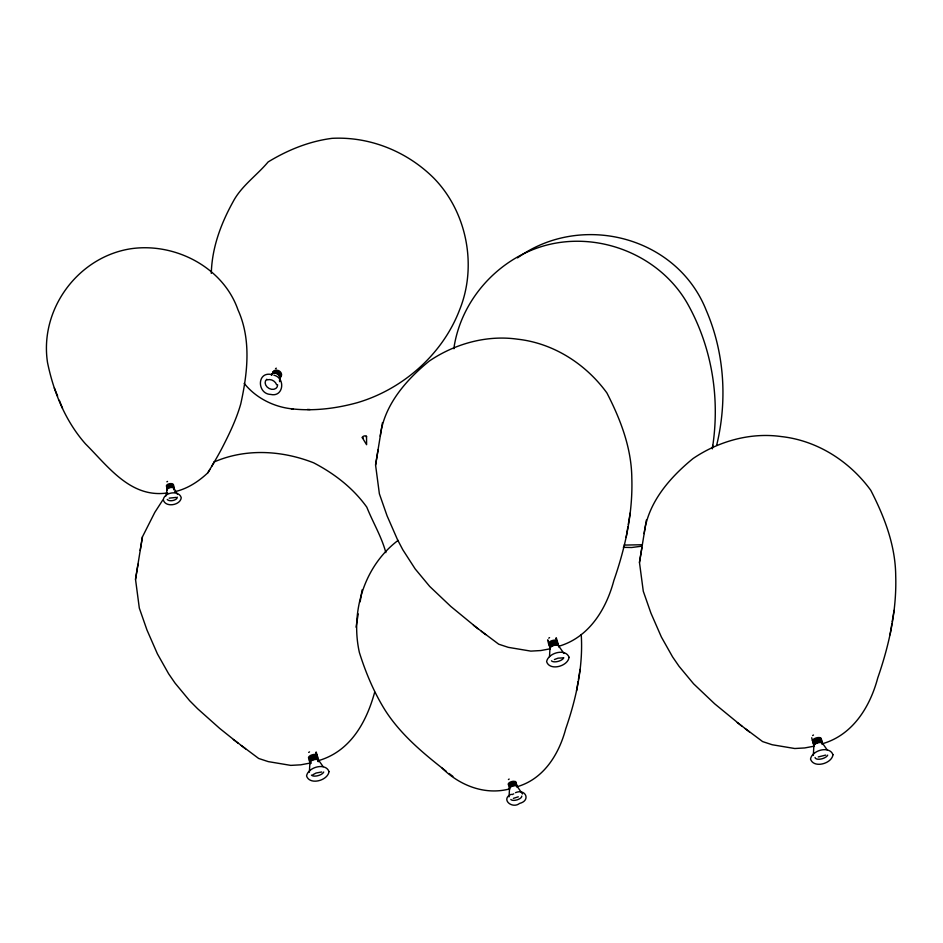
<?xml version="1.0" encoding="UTF-8"?>
<svg xmlns="http://www.w3.org/2000/svg" width="943" height="943" viewBox="0 0 943 943"><rect width="100%" height="100%" fill="white"/><g stroke="black" fill="none" stroke-linecap="round" stroke-linejoin="round"><path stroke-width="1.41" d="M279.599 381.679L279.765 377.683M309.375 772.293L309.905 762.793M509.055 796.847L509.503 788.654M549.51 656.658L549.958 648.513M813.337 755.414L813.856 745.913M712.413 448.125C720.299 398.394 712.012 346.847 687.058 302.856C659.004 254.563 598.121 230.729 544.559 245.675C498.611 258.653 462.046 298.86 454.231 346.057L453.937 348.733M517.365 786.639C543.828 778.906 559.034 754.105 565.729 728.845C576.161 698.633 583.304 666.642 581.23 634.533M559.27 646.12C589.151 637.197 606.255 609.131 613.846 580.558C625.244 547.765 632.918 513.192 631.822 478.325C631.527 447.996 620.577 419.541 606.891 392.925C585.768 363.892 553.352 343.087 517.342 339.162C486.612 334.8 454.644 343.83 429.159 361.134C405.82 380.241 384.037 405.172 380.241 436.196M823.168 743.508C853.05 734.597 870.153 706.531 877.744 677.958C889.143 645.165 896.817 610.581 895.709 575.713C895.426 545.396 884.475 516.941 870.79 490.325C849.667 461.292 817.251 440.487 781.24 436.562C750.51 432.2 718.542 441.23 693.058 458.534C669.719 477.629 647.935 502.572 644.14 533.597M211.303 273.387C211.927 247.926 220.768 224.021 232.968 201.943C241.208 186.077 256.791 175.504 268.118 161.96C287.756 149.984 309.151 141.297 332.066 138.338C369.809 136.37 406.94 151.458 433.65 177.956C466.938 211.821 477.441 265.914 459.606 309.811C442.597 354.438 402.673 389.412 357.091 402.744C335.661 408.602 313.418 411.325 291.246 408.779C273.187 406.692 255.529 397.663 244.178 383.353M712.319 448.868L712.719 445.344M238.037 743.096L219.625 728.35L197.665 708.771L189.626 700.684L175.092 683.168L168.632 673.785L157.422 653.888L146.978 630.018L139.316 608.105L135.521 579.332L142.417 536.897L154.817 512.355L162.479 500.497M478.089 628.828L450.754 606.396L429.69 586.416L415.144 568.888L402.791 549.734L397.474 539.608L387.043 515.75L379.381 493.826L375.573 465.052L382.469 422.617M446.263 771.327C423.584 753.563 400.869 734.833 385.18 710.327C373.97 692.386 365.731 672.665 359.389 652.521C350.254 611.807 364.269 565.894 398.111 540.374M741.988 726.216L714.653 703.796L693.588 683.805L679.043 666.288L672.583 656.906L661.373 637.008L650.941 613.15L643.279 591.226L639.472 562.452L646.368 520.017M140.177 550.464L142.417 536.897M135.521 579.332L138.008 564.22M375.573 465.052L378.06 449.941M356.041 627.201L358.234 613.905M360.143 601.811L362.112 589.858M576.538 690.924L578.13 681.365M578.413 679.502L580.098 669.4M626.14 537.463L627.944 526.595M628.274 524.485L630.183 513.004M639.472 562.452L641.959 547.341M890.039 634.863L891.842 623.995M892.172 621.885L894.07 610.404M165.956 495.947L167.135 489.441M716.645 445.308C727.501 400.622 724.507 352.694 706.236 310.318C676.862 236.221 580.982 212.057 517.53 257.875M374.689 692.162C366.426 722.326 350.218 751.724 317.909 760.801M174.726 491.692C187.303 488.91 198.619 481.531 207.873 472.761C212.894 464.404 217.904 456.035 222.395 447.395C229.573 433.391 236.445 419.116 240.748 403.946C247.561 373.157 251.439 339.551 237.99 309.87C223.031 266.869 174.49 242.221 130.547 248.799C77.762 257.168 39.37 309.457 47.515 362.525C53.574 391.993 65.397 421.167 85.495 443.894C108.48 466.797 130.712 498.493 167.677 492.918M211.68 466.349L213.92 462.612M207.873 472.761L209.876 469.425M315.705 753.127L316.176 751.995L317.32 755.614A4.562 2.027 -15.9 0 0 312.109 754.836A4.562 2.027 -15.9 0 0 308.691 758.302M555.769 638.859L556.229 637.716L557.384 641.334M279.387 380.147L280.154 379.357M308.667 752.42L309.528 751.889M312.84 774.745L316.07 773.036L321.74 771.975M548.732 638.152L549.58 637.609M508.418 779.531L509.173 779.059M511.247 794.265C500.261 799.051 512.143 809.4 519.617 803.401C531.074 800.572 525.605 788.324 515.503 792.662M812.63 735.552L813.479 735.01M166.876 481.814L167.559 481.413M275.509 368.619L276.358 368.171M213.566 462.211C245.357 448.173 281.757 450.282 313.665 462.824C334.47 473.704 353.059 487.991 366.827 507.193C372.886 522.422 381.632 536.744 385.852 552.633M554.378 659.546L558.044 658.167L563.395 657.849M513.393 798.356L518.308 796.823M818.276 756.946L825.703 755.095M169.174 498.152L176.117 497.421M267.223 379.864C270.983 378.673 275.321 381.043 276.629 384.709M550.111 648.808L540.846 650.54L530.85 651.118L508.301 647.346L498.717 644.199L473.421 625.221M311.379 762.828L300.793 764.82L290.786 765.386L268.248 761.614L258.665 758.467L233.357 739.489M509.468 788.937C484.914 795.456 459.701 785.484 442.149 768.144M814.009 746.208L804.744 747.94L794.749 748.518L772.199 744.746L762.616 741.587L737.32 722.609M641.358 546.245L631.68 547.506L623.335 547.329M642.006 544.748L624.101 545.089M271.113 374.43C256.602 371.719 257.227 394.115 270.759 394.445C283.631 397.416 285.764 377.848 273.847 375.173M307.347 409.451L310.106 409.568M291.246 408.779L293.108 408.861M548.307 640.71L547.624 639.861L548.543 643.539A4.562 2.027 -15.9 0 1 553.317 640.273A4.562 2.027 -15.9 0 1 557.289 641.9M745.253 728.703L749.532 732.016M481.354 631.303L485.633 634.615M449.127 773.508L452.899 776.419M241.29 745.583L245.581 748.883M822.485 743.225L827.094 749.791M558.598 645.825L563.961 653.487M517.094 786.285L522.493 793.994M318.534 760.105L323.131 766.671M362.336 437.741L366.591 444.695L366.532 436.42M174.007 488.344L177.308 494.132M811.723 737.744L812.442 740.939A4.562 2.027 -15.9 0 1 815.506 738.157A4.562 2.027 -15.9 0 1 820.575 737.862M54.329 387.95L57.629 396.131M59.303 400.292L62.509 408.236M166.557 486.918A3.607 1.851 -9.7 0 1 169.881 484.513A3.607 1.851 -9.7 0 1 173.677 485.786M166.711 487.814A3.607 1.851 -9.7 0 1 170.494 485.35A3.607 1.851 -9.7 0 1 173.771 487.166M166.416 486.081A3.607 1.851 -9.7 0 1 169.728 483.676A3.607 1.851 -9.7 0 1 173.536 484.938M177.237 497.15A5.198 2.664 -9.7 0 1 173.123 500.485A5.198 2.664 -9.7 0 1 167.241 499.448M167.453 489.511A3.607 1.851 -9.7 0 1 167.041 489.134M166.864 488.674A3.607 1.851 -9.7 0 1 169.716 486.352A3.607 1.851 -9.7 0 1 173.795 487.071M167.206 490.101A3.607 1.851 -9.7 0 1 170.341 487.225A3.607 1.851 -9.7 0 1 174.078 488.993M167.253 490.395A3.607 1.851 -9.7 0 1 170.86 487.472A3.607 1.851 -9.7 0 1 173.842 489.794M271.619 374.512A4.562 3.595 30.8 0 1 276.971 373.734A4.562 3.595 30.8 0 1 279.658 378.65M271.36 375.125A4.562 3.595 30.8 0 1 276.57 373.263A4.562 3.595 30.8 0 1 279.8 378.414M280.26 377.825A4.562 3.595 30.8 0 1 279.599 378.508M272.621 372.827A4.562 3.595 30.8 0 1 277.973 372.061A4.562 3.595 30.8 0 1 280.66 376.976M272.645 372.98A4.562 3.595 30.8 0 1 273.706 371.436M274.578 370.976A4.562 3.595 30.8 0 1 278.904 371.66M279.823 372.402A4.562 3.595 30.8 0 1 281.191 375.302M281.073 376.457A4.562 3.595 30.8 0 1 280.413 377.129M272.928 373.275A4.562 3.595 30.8 0 1 274.967 370.316M276.004 370.092A4.562 3.595 30.8 0 1 277.124 370.139M278.244 370.446A4.562 3.595 30.8 0 1 281.474 375.597M362.572 437.917A2.228 0.99 -15.9 0 1 364.281 435.972A2.228 0.99 -15.9 0 1 366.308 436.986M363.409 438.082A2.228 0.99 -15.9 0 1 362.937 438.035M271.702 375.326A4.562 3.595 30.8 0 1 272.221 373.511M272.881 372.827A4.562 3.595 30.8 0 1 273.753 372.355M275.898 372.19A4.562 3.595 30.8 0 1 280.177 375.679M280.248 377.648A4.562 3.595 30.8 0 1 279.847 378.497M277.631 384.791A6.577 5.187 30.8 0 1 269.179 388.516A6.577 5.187 30.8 0 1 266.834 379.227M508.878 785.036A4.02 1.78 -15.9 0 1 509.255 782.725A4.02 1.78 -15.9 0 1 513.923 781.275M514.76 781.358A4.02 1.78 -15.9 0 1 516.033 782.336M509.691 789.079A4.02 1.78 -15.9 0 1 513.192 785.896A4.02 1.78 -15.9 0 1 517.2 787.216M509.585 788.737A4.02 1.78 -15.9 0 1 513.098 785.554A4.02 1.78 -15.9 0 1 517.106 786.875M508.713 785.66A4.02 1.78 -15.9 0 1 513.228 782.277M514.194 782.23A4.02 1.78 -15.9 0 1 516.116 782.855M508.902 785.743A4.02 1.78 -15.9 0 1 513.522 783.291A4.02 1.78 -15.9 0 1 516.516 784.8M509.279 787.653A4.02 1.78 -15.9 0 1 511.79 784.765A4.02 1.78 -15.9 0 1 516.693 784.847M521.774 796.057A5.788 2.57 -15.9 0 1 517.188 799.829A5.788 2.57 -15.9 0 1 510.835 799.475M512.132 794.595A7.155 3.171 -15.9 0 1 513.77 793.853M813.396 744.286A4.562 2.027 -15.9 0 1 818.17 741.021A4.562 2.027 -15.9 0 1 822.143 742.648M814.457 746.396A4.562 2.027 -15.9 0 1 817.946 742.389A4.562 2.027 -15.9 0 1 822.107 744.487M814.068 746.408A4.562 2.027 -15.9 0 1 818.053 742.778A4.562 2.027 -15.9 0 1 822.602 744.275M821.919 740.974A4.562 2.027 -15.9 0 1 821.825 741.54M813.29 743.662A4.562 2.027 -15.9 0 1 813.172 742.612M813.561 742.011A4.562 2.027 -15.9 0 1 817.852 739.913A4.562 2.027 -15.9 0 1 821.707 740.491M821.07 738.251A4.562 2.027 -15.9 0 1 821.282 738.734M813.455 742.895A4.562 2.027 -15.9 0 1 813.892 740.267A4.562 2.027 -15.9 0 1 819.184 738.617M820.139 738.711A4.562 2.027 -15.9 0 1 821.589 739.819M827.683 755.143A6.577 2.912 -15.9 0 1 820.929 759.032A6.577 2.912 -15.9 0 1 815.07 757.5M563.784 657.742A6.577 2.912 -15.9 0 1 557.867 661.456A6.577 2.912 -15.9 0 1 551.478 660.807M550.17 649.008A4.562 2.027 -15.9 0 1 554.154 645.377A4.562 2.027 -15.9 0 1 558.704 646.874M550.064 648.619A4.562 2.027 -15.9 0 1 554.048 645A4.562 2.027 -15.9 0 1 558.598 646.485M549.981 645.719A4.562 2.027 -15.9 0 1 554.849 643.539A4.562 2.027 -15.9 0 1 558.339 644.682M549.392 646.273A4.562 2.027 -15.9 0 1 553.376 642.643A4.562 2.027 -15.9 0 1 557.926 644.14M549.062 645.118A4.562 2.027 -15.9 0 1 550.865 642.313A4.562 2.027 -15.9 0 1 556.24 641.311M556.983 641.558A4.562 2.027 -15.9 0 1 557.69 642.419M310.495 763.276A4.562 2.027 -15.9 0 1 313.984 759.268A4.562 2.027 -15.9 0 1 318.156 761.366M310.612 763.665A4.562 2.027 -15.9 0 1 314.102 759.657A4.562 2.027 -15.9 0 1 318.262 761.755M309.646 761.649A4.562 2.027 -15.9 0 1 310.99 759.115A4.562 2.027 -15.9 0 1 315.87 757.748M316.824 757.842A4.562 2.027 -15.9 0 1 318.074 758.467M309.823 760.918A4.562 2.027 -15.9 0 1 310.259 758.29A4.562 2.027 -15.9 0 1 315.563 756.64M316.506 756.734A4.562 2.027 -15.9 0 1 317.956 757.854M323.72 772.022A6.577 2.912 -15.9 0 1 317.803 775.724A6.577 2.912 -15.9 0 1 311.414 775.087M308.797 758.903A4.562 2.027 -15.9 0 1 311.85 756.121A4.562 2.027 -15.9 0 1 316.931 755.826M317.426 756.203A4.562 2.027 -15.9 0 1 317.638 756.699M163.269 499.707C165.072 507.805 180.361 505.495 181.245 497.751C179.158 489.877 164.353 492.152 163.269 499.707M329.013 771.598C327.893 780.568 309.705 785.59 306.558 775.936C307.996 767.178 325.571 762.203 329.013 771.598M569.077 657.318C567.957 666.3 549.757 671.31 546.622 661.668C548.048 652.898 565.623 647.924 569.077 657.318M832.975 754.718C831.856 763.7 813.656 768.71 810.52 759.068C811.947 750.298 829.522 745.324 832.975 754.718"/></g></svg>
